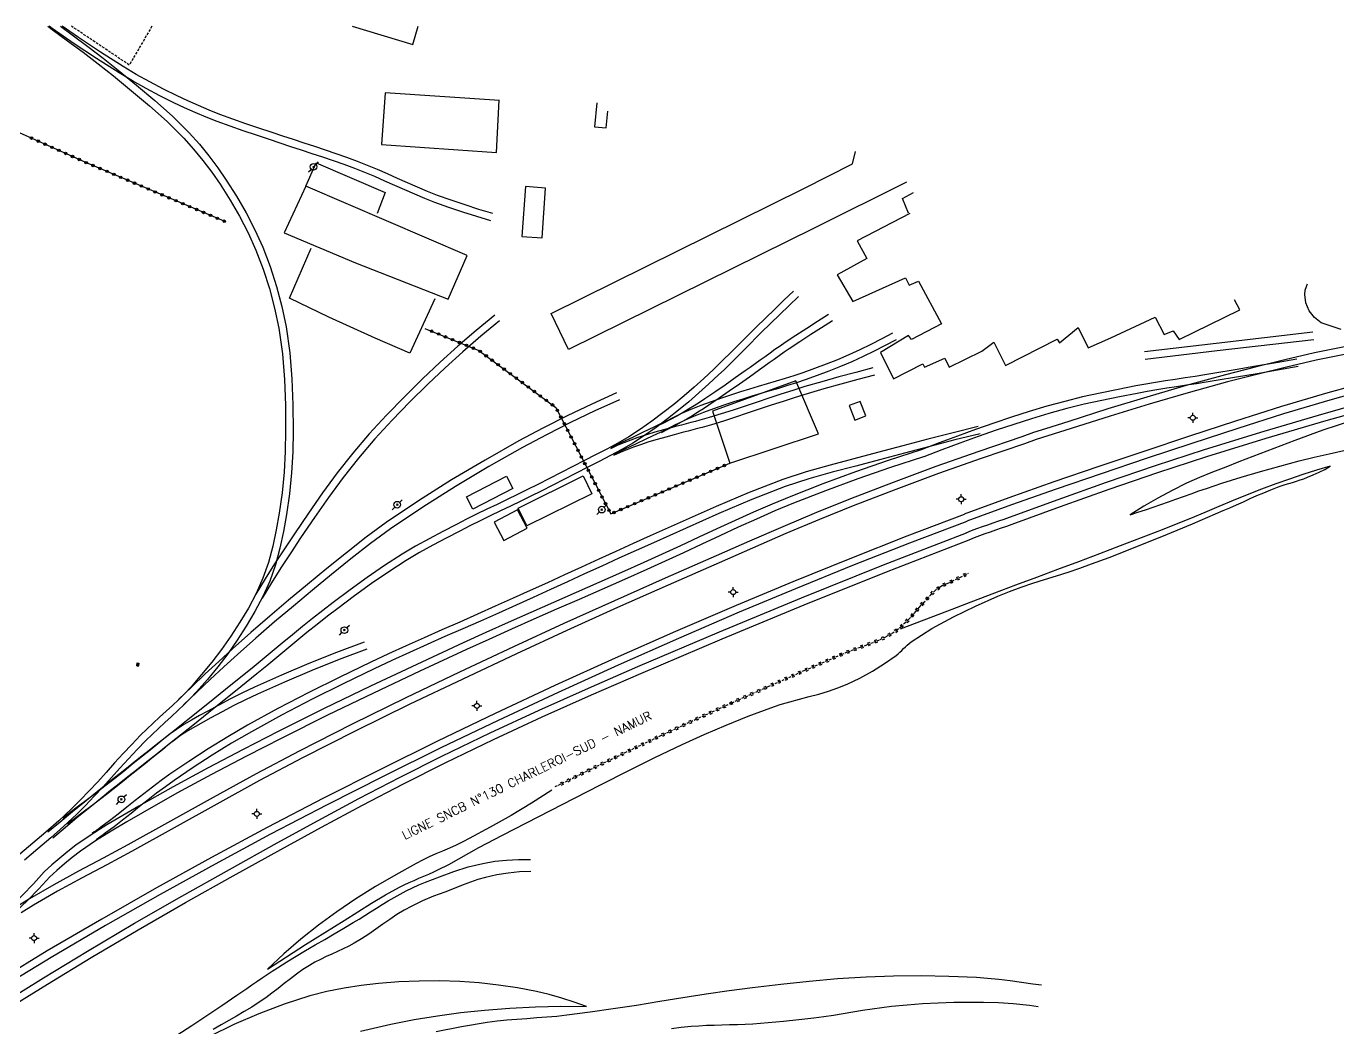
# Model space of a CAD drawing. Header units: millimetres. Extents: x 163000 to 164000, y 124000 to 125000.
# Drawn here: x 163501.3 to 163763.6, y 124799.7 to 125000 of the extents above; entities that cross this region are included whole.
import ezdxf

# ---------------------------------------------------------------- set-up
doc = ezdxf.new("R2010")
doc.units = ezdxf.units.MM
doc.linetypes.add('DASHED', pattern=[0.75, 0.5, -0.25])
doc.layers.get('0').update_dxf_attribs({"linetype": 'CONTINUOUS'})
for name, color, linetype in [('W0071', 7, 'CONTINUOUS'), ('W0104', 1, 'CONTINUOUS'), ('W0112', 1, 'DASHED'), ('W0211', 2, 'CONTINUOUS'), ('W0214', 2, 'CONTINUOUS'), ('W0220', 5, 'DASHED'), ('W0323', 7, 'CONTINUOUS'), ('W0401', 7, 'CONTINUOUS'), ('W0473', 7, 'CONTINUOUS'), ('W0610', 7, 'CONTINUOUS'), ('W0700', 7, 'CONTINUOUS'), ('W0989', 7, 'CONTINUOUS')]:
    doc.layers.add(name, color=color, linetype=linetype)
doc.styles.get("Standard").update_dxf_attribs({"font": 'romans.shx', "width": 0.85})

# ---------------------------------------------------------------- blocks, each defined once
blk = doc.blocks.new('T401')
for p, q in [((-0.3, 0.3), (0, 0.3)), ((-0.3, -0.25), (-0.3, 0.3)), ((-0.3, 0.15), (0, 0.15)), ((-0.3, 0), (0, 0)), ((0, 0.3), (0, -0.25)), ((-0.3, -0.15), (0, -0.15)), ((-0.3, -0.25), (-0.3, -0.3)), ((-0.3, -0.3), (0, -0.3)), ((0, -0.3), (0, -0.25))]:
    blk.add_line(p, q)
blk = doc.blocks.new('T610')
for p, q in [((-0.500001, 0), (-1.000002, 0)), ((0, 0.500001), (0, 1.000002)), ((0.500001, 0), (1.000002, 0)), ((0, -0.500001), (0, -1.000002))]:
    blk.add_line(p, q)
blk.add_ellipse((0, 0), major_axis=(-0.353554, 0.353554), ratio=1, start_param=3.926990817, end_param=10.2101761242)
blk = doc.blocks.new('T473')
for p, q in [((-0.166667, 0.166667), (0.166667, -0.166667)), ((-0.166667, -0.166667), (0.166667, 0.166667)), ((0.500001, 0.500001), (1.000002, 1.000002)), ((-1.000002, -1.000002), (-0.500001, -0.500001))]:
    blk.add_line(p, q)
blk.add_ellipse((0, 0), major_axis=(0.471405, 0.471405), ratio=1, start_param=5.4977871438, end_param=11.780972451)
blk = doc.blocks.new('t323o')
at = {"color": 0, "linetype": 'Continuous'}
for radius in [0.25, 0.15]:
    blk.add_circle((0, 0), radius, dxfattribs=at)
blk = doc.blocks.new('t220o')
at = {"color": 0, "linetype": 'Continuous'}
for p, q in [((-0.25, 0.25), (0.25, 0.25)), ((-0.25, -0.25), (0.25, -0.25))]:
    blk.add_line(p, q, dxfattribs=at)

msp = doc.modelspace()

# ---------------------------------------------------------------- linework, layer by layer
at = {"layer": 'W0071'}
for points in [[(163531.36, 124798.19), (163534.38, 124800.16), (163537.39, 124802.16), (163540.38, 124804.18), (163543.38, 124806.2), (163544.39, 124806.88), (163545.4, 124807.58), (163546.41, 124808.27), (163547.42, 124808.97), (163548.43, 124809.66), (163549.44, 124810.35), (163550.46, 124811.03), (163551.49, 124811.7), (163553.36, 124812.87), (163555.25, 124814.02), (163557.14, 124815.15), (163559.05, 124816.26), (163560.96, 124817.37), (163562.86, 124818.49), (163564.76, 124819.6), (163566.66, 124820.73), (163567.83, 124821.45), (163568.99, 124822.17), (163570.15, 124822.9), (163571.31, 124823.63), (163572.48, 124824.35), (163573.65, 124825.06), (163574.84, 124825.75), (163576.04, 124826.41), (163577.28, 124827.06), (163578.54, 124827.68), (163579.82, 124828.26), (163581.12, 124828.81), (163583.93, 124829.91), (163586.77, 124830.95), (163589.66, 124831.87), (163592.6, 124832.58), (163594.97, 124832.99), (163597.36, 124833.25), (163599.76, 124833.37), (163602.16, 124833.35)], [(163602.22, 124830.98), (163599.93, 124830.86), (163597.64, 124830.62), (163595.37, 124830.26), (163593.13, 124829.78), (163591.62, 124829.36), (163590.13, 124828.83), (163588.67, 124828.26), (163587.22, 124827.69), (163584.98, 124826.85), (163582.74, 124826), (163580.52, 124825.09), (163578.36, 124824.05), (163576.86, 124823.22), (163575.4, 124822.32), (163573.98, 124821.36), (163572.57, 124820.39), (163571.17, 124819.4), (163569.76, 124818.43), (163568.33, 124817.5), (163566.86, 124816.62), (163565.76, 124816.03), (163564.64, 124815.47), (163563.51, 124814.95), (163562.38, 124814.44), (163561.24, 124813.92), (163560.12, 124813.38), (163559.01, 124812.81), (163557.92, 124812.18), (163556.61, 124811.34), (163555.34, 124810.44), (163554.09, 124809.5), (163552.86, 124808.54), (163551.64, 124807.57), (163550.41, 124806.62), (163549.16, 124805.69), (163547.88, 124804.8), (163546.38, 124803.84), (163544.86, 124802.92), (163543.32, 124802.02), (163541.77, 124801.14), (163540.22, 124800.27), (163538.67, 124799.38)], [(163583.27, 124798.96), (163588.34, 124799.96), (163593.44, 124800.8), (163595.43, 124801.06), (163597.42, 124801.27), (163599.41, 124801.44), (163601.41, 124801.58), (163603.4, 124801.72), (163605.4, 124801.87), (163607.39, 124802.05), (163609.38, 124802.26), (163614.04, 124802.86), (163618.69, 124803.53), (163623.33, 124804.25), (163627.97, 124804.99), (163632.61, 124805.74), (163637.25, 124806.46), (163641.89, 124807.14), (163646.55, 124807.74), (163652.21, 124808.41), (163657.88, 124809.03), (163663.56, 124809.54), (163669.25, 124809.89), (163674.76, 124810.08), (163680.28, 124810.13), (163685.8, 124810.04), (163691.31, 124809.79), (163693.57, 124809.63), (163695.83, 124809.39), (163698.09, 124809.12), (163700.34, 124808.82), (163702.59, 124808.51), (163704.35, 124808.28)], [(163703.68, 124803.9), (163701.97, 124804.15), (163698.69, 124804.5), (163695.72, 124804.69), (163692.75, 124804.77), (163689.77, 124804.78), (163686.8, 124804.74), (163683.68, 124804.64), (163680.56, 124804.47), (163677.45, 124804.24), (163674.34, 124803.94), (163672.39, 124803.71), (163670.45, 124803.43), (163668.51, 124803.12), (163666.58, 124802.8), (163664.65, 124802.47), (163662.71, 124802.16), (163660.77, 124801.86), (163658.83, 124801.61), (163655.77, 124801.26), (163652.71, 124800.95), (163649.65, 124800.68), (163646.58, 124800.45), (163645.04, 124800.36), (163643.5, 124800.3), (163641.95, 124800.26), (163640.41, 124800.22), (163638.87, 124800.18), (163637.33, 124800.13), (163635.78, 124800.05), (163634.24, 124799.93), (163632.29, 124799.73), (163630.35, 124799.49)]]:
    msp.add_lwpolyline(points, dxfattribs=at)
at = {"layer": 'W0104'}
for points in [[(163566.43, 125000), (163578.6, 124996.38), (163579.66, 125000)], [(163595.93, 124985.12), (163573.07, 124986.69), (163572.31, 124976.35), (163595.33, 124974.77), (163595.83, 124985.19)], [(163615.41, 124984.67), (163614.95, 124979.88), (163617.25, 124979.66), (163617.58, 124983.04)], [(163666.55, 124972.45), (163667.11, 124974.97)], [(163557.17, 124968.02), (163559.26, 124972.67), (163573.08, 124966.78), (163571.45, 124962.57)], [(163677.37, 124968.82), (163658.98, 124959.67), (163609.72, 124935.34), (163606.26, 124942.55), (163656.79, 124967.54), (163666.55, 124972.45)], [(163677.73, 124962.6), (163676.55, 124965.57), (163678.74, 124966.73)], [(163677.98, 124962.56), (163667.5, 124957.11), (163669.41, 124953.56), (163663.48, 124950.28), (163666.61, 124944.92), (163677.16, 124949.65), (163677.87, 124948.24), (163679.76, 124948.99), (163684.31, 124940.5), (163678.34, 124937.36), (163677.74, 124938.16), (163672.12, 124934.72), (163674.74, 124929.49), (163680.59, 124932.5), (163680.91, 124931.81), (163685, 124933.6), (163685.85, 124931.84), (163692.41, 124934.99), (163694.78, 124936.82), (163697.11, 124932.17), (163707.46, 124937.42), (163707.47, 124937.43), (163707.95, 124936.69), (163711.68, 124939.77), (163713.7, 124935.65), (163718.21, 124937.71), (163727.09, 124941.81), (163728.91, 124938.38), (163730.67, 124939.09)], [(163583, 124945.49), (163578.01, 124934.6), (163571.08, 124937.6), (163561.81, 124941.83), (163553.94, 124945.64), (163558.24, 124955.6)], [(163730.67, 124939.09), (163731.9, 124937.36), (163744.01, 124943.29), (163742.93, 124945.25)]]:
    msp.add_lwpolyline(points, dxfattribs=at)
for points in [[(163589.43, 124954.18), (163557.17, 124968.02), (163552.86, 124958.69), (163567.15, 124952.67), (163585.64, 124945.41)], [(163601.1, 124967.92), (163600.42, 124957.95), (163604.44, 124957.67), (163605.12, 124967.64)], [(163641.99, 124912.61), (163659.76, 124918.51), (163655.22, 124929.11), (163638.54, 124923.04)], [(163665.88, 124924.14), (163667.01, 124921.23), (163669.18, 124922.07), (163668.05, 124924.98)], [(163589.34, 124905.91), (163597.35, 124910), (163598.61, 124907.53), (163590.6, 124903.44)], [(163599.65, 124903.6), (163612.63, 124910.06), (163614.39, 124906.51), (163601.41, 124900.05)], [(163599.55, 124903.27), (163594.88, 124900.81), (163596.79, 124897.17), (163601.46, 124899.63)]]:
    msp.add_lwpolyline(points, close=True, dxfattribs=at)
at = {"layer": 'W0112'}
msp.add_lwpolyline([(163526.4, 125000), (163521.87, 124992.24), (163510.33, 125000)], dxfattribs=at)
at = {"layer": 'W0211'}
for points in [[(163722.1, 124902.27), (163723.62, 124902.79), (163725.15, 124903.31), (163726.67, 124903.84), (163728.2, 124904.36), (163729.72, 124904.89), (163731.24, 124905.43), (163732.76, 124905.97), (163734.28, 124906.51), (163735.8, 124907.05), (163737.33, 124907.58), (163738.86, 124908.1), (163740.39, 124908.6), (163744.25, 124909.79), (163748.12, 124910.94), (163752.01, 124912.04), (163755.91, 124913.08), (163758.87, 124913.82), (163761.85, 124914.5), (163764.83, 124915.14), (163767.81, 124915.77), (163770.8, 124916.4), (163773.78, 124917.06), (163775.03, 124917.36)], [(163591.8, 124835.76), (163596.56, 124838.24), (163601.34, 124840.71), (163606.12, 124843.16), (163610.9, 124845.59), (163616.27, 124848.33), (163621.64, 124851.08), (163627.03, 124853.78), (163632.48, 124856.35), (163636.85, 124858.32), (163641.26, 124860.21), (163645.7, 124862.02), (163650.19, 124863.71), (163652.09, 124864.35), (163654, 124864.91), (163655.93, 124865.43), (163657.86, 124865.93), (163659.79, 124866.45), (163661.71, 124867.02), (163663.61, 124867.66), (163665.46, 124868.41), (163668.03, 124869.64), (163670.52, 124871.01), (163672.92, 124872.52), (163675.25, 124874.14), (163675.65, 124874.46), (163676.03, 124874.8), (163676.39, 124875.16), (163676.75, 124875.52), (163677.11, 124875.88), (163677.47, 124876.23), (163677.86, 124876.57), (163678.26, 124876.88), (163682.41, 124879.53), (163686.73, 124881.88), (163691.15, 124884.01), (163695.63, 124886), (163697.92, 124886.94), (163700.25, 124887.8), (163702.59, 124888.6), (163704.95, 124889.36), (163707.31, 124890.1), (163709.67, 124890.85), (163712.01, 124891.63), (163714.35, 124892.46), (163717.88, 124893.78), (163721.4, 124895.14), (163724.91, 124896.53), (163728.41, 124897.95), (163731.48, 124899.21), (163734.54, 124900.51), (163737.59, 124901.82), (163740.65, 124903.12), (163742.01, 124903.71), (163743.37, 124904.31), (163744.73, 124904.91), (163746.08, 124905.52), (163747.44, 124906.12), (163748.81, 124906.7), (163750.19, 124907.27), (163751.57, 124907.81), (163752.31, 124908.07), (163753.06, 124908.32), (163753.81, 124908.55), (163754.56, 124908.78), (163755.32, 124909.01), (163756.07, 124909.25), (163756.81, 124909.51), (163757.55, 124909.79), (163758.71, 124910.28), (163759.86, 124910.81), (163760.99, 124911.38), (163762.11, 124911.99)], [(163549.49, 124811.42), (163553.31, 124813.89), (163557.14, 124816.34), (163560.99, 124818.77), (163564.85, 124821.17), (163567.59, 124822.88), (163570.33, 124824.59), (163573.1, 124826.26), (163575.93, 124827.82), (163576.89, 124828.3), (163577.85, 124828.75), (163578.83, 124829.17), (163579.82, 124829.59), (163580.8, 124830), (163581.78, 124830.42), (163582.76, 124830.86), (163583.72, 124831.32), (163585.77, 124832.37), (163587.8, 124833.46), (163589.81, 124834.59), (163591.8, 124835.76)], [(163568.14, 124799.02), (163574.22, 124800.42), (163578.86, 124801.34), (163583.52, 124802.11), (163588.21, 124802.74), (163592.91, 124803.24), (163598.01, 124803.63), (163603.11, 124803.89), (163608.22, 124804), (163613.32, 124803.96)]]:
    msp.add_lwpolyline(points, dxfattribs=at)
at = {"layer": 'W0214'}
for points in [[(163764.29, 124939.34), (163760.3, 124940.68), (163758.94, 124941.72), (163757.9, 124943.08), (163757.24, 124944.67), (163757.02, 124946.37), (163757.1, 124947.19), (163757.32, 124947.98), (163757.53, 124948.45)], [(163766.34, 124921.08), (163760.63, 124919.24), (163755, 124917.18), (163749.42, 124915.01), (163743.84, 124912.85), (163741.2, 124911.84), (163738.55, 124910.84), (163735.93, 124909.78), (163733.35, 124908.62), (163730.46, 124907.17), (163727.62, 124905.63), (163724.83, 124903.99), (163722.1, 124902.27)], [(163762.07, 124911.99), (163759.34, 124911.19), (163756.62, 124910.34), (163753.93, 124909.44), (163751.24, 124908.49), (163748.36, 124907.42), (163745.5, 124906.29), (163742.66, 124905.13), (163739.82, 124903.95), (163736.99, 124902.76), (163734.15, 124901.58), (163731.31, 124900.41), (163728.45, 124899.27), (163724.28, 124897.65), (163720.1, 124896.06), (163715.91, 124894.48), (163711.72, 124892.91), (163707.52, 124891.35), (163703.33, 124889.78), (163699.14, 124888.21), (163694.95, 124886.63), (163690.23, 124884.83), (163685.52, 124883.02), (163680.8, 124881.21), (163676.09, 124879.4)], [(163606.4, 124847.21), (163602.36, 124844.64), (163598.25, 124842.17), (163594.09, 124839.79), (163589.87, 124837.52), (163588.56, 124836.86), (163587.23, 124836.23), (163585.9, 124835.63), (163584.55, 124835.05), (163583.21, 124834.46), (163581.87, 124833.86), (163580.55, 124833.23), (163579.24, 124832.55), (163575.17, 124830.31), (163571.15, 124827.96), (163567.2, 124825.49), (163563.36, 124822.87), (163559.74, 124820.19), (163556.22, 124817.39), (163552.8, 124814.46), (163549.49, 124811.42)], [(163613.31, 124803.94), (163610.87, 124804.84), (163608.39, 124805.64), (163605.89, 124806.34), (163603.36, 124806.94), (163599.55, 124807.68), (163595.71, 124808.25), (163591.86, 124808.68), (163587.99, 124808.95), (163583.92, 124809.08), (163579.86, 124809.05), (163575.8, 124808.86), (163571.75, 124808.52), (163568.28, 124808.12), (163564.83, 124807.61), (163561.39, 124806.94), (163558, 124806.08), (163552.83, 124804.43), (163547.77, 124802.49), (163542.8, 124800.32), (163537.92, 124797.96)]]:
    msp.add_lwpolyline(points, dxfattribs=at)
at = {"layer": 'W0220'}
msp.add_lwpolyline([(163607.08, 124847.92), (163614.05, 124851.35), (163621.04, 124854.73), (163628.05, 124858.06), (163635.09, 124861.34), (163642.38, 124864.68), (163649.69, 124867.96), (163657.03, 124871.2), (163664.38, 124874.39), (163665.65, 124874.91), (163666.93, 124875.4), (163668.21, 124875.86), (163669.5, 124876.32), (163670.78, 124876.82), (163672.05, 124877.35), (163673.29, 124877.95), (163674.49, 124878.62), (163675.36, 124879.21), (163676.18, 124879.88), (163676.96, 124880.59), (163677.72, 124881.32), (163678.12, 124881.72), (163678.5, 124882.13), (163678.87, 124882.55), (163679.23, 124882.98), (163679.59, 124883.41), (163679.95, 124883.84), (163680.32, 124884.26), (163680.7, 124884.68), (163681.45, 124885.48), (163682.19, 124886.3), (163682.98, 124887.08), (163683.85, 124887.77), (163684.15, 124887.97), (163684.47, 124888.14), (163684.8, 124888.3), (163685.13, 124888.44), (163685.46, 124888.58), (163685.8, 124888.71), (163686.13, 124888.85), (163686.45, 124889), (163687.28, 124889.41), (163688.11, 124889.82), (163688.93, 124890.23), (163689.75, 124890.65)], dxfattribs=at)
at = {"layer": 'W0323'}
for points in [[(163540.87, 124961), (163513.2, 124972.75), (163488.53, 124983.78), (163477.66, 124988.67)], [(163580.97, 124939.56), (163591.79, 124935.18), (163607.21, 124923.76), (163618.18, 124902.48), (163641.99, 124912.61)]]:
    msp.add_lwpolyline(points, dxfattribs=at)
at = {"layer": 'W0700'}
for points in [[(163505.56, 125000), (163506.42, 124999.38), (163509.53, 124997.1), (163512.62, 124994.8), (163515.68, 124992.45), (163518.7, 124990.05), (163522.34, 124987.09), (163525.94, 124984.08), (163529.45, 124980.95), (163532.79, 124977.63), (163534.75, 124975.44), (163536.61, 124973.17), (163538.36, 124970.82), (163540.02, 124968.4), (163542.03, 124965.23), (163543.92, 124961.99), (163545.65, 124958.66), (163547.19, 124955.23), (163548.65, 124951.42), (163549.9, 124947.54), (163550.95, 124943.59), (163551.77, 124939.6), (163552.5, 124934.5), (163552.93, 124929.38), (163553.12, 124924.24), (163553.15, 124919.11), (163553.06, 124914.96), (163552.83, 124910.82), (163552.43, 124906.69), (163551.85, 124902.59), (163551.27, 124899.29), (163550.58, 124896.01), (163549.71, 124892.77), (163548.6, 124889.59), (163547.26, 124886.56), (163545.69, 124883.63), (163543.98, 124880.8), (163542.18, 124878.02), (163540.34, 124875.38), (163538.39, 124872.81), (163536.34, 124870.32), (163534.22, 124867.9), (163533.02, 124866.62), (163531.78, 124865.38), (163530.51, 124864.18), (163529.22, 124862.99), (163527.92, 124861.81), (163526.64, 124860.62), (163525.36, 124859.42), (163524.12, 124858.19), (163522.36, 124856.38), (163520.64, 124854.53), (163518.94, 124852.66), (163517.24, 124850.78), (163515.55, 124848.91), (163513.83, 124847.06), (163512.08, 124845.23), (163510.28, 124843.45), (163507.78, 124841.11), (163505.21, 124838.83), (163502.59, 124836.61), (163499.96, 124834.41)], [(163508.11, 125000), (163510.46, 124998.28), (163513.55, 124995.97), (163516.62, 124993.62), (163519.64, 124991.22), (163523.32, 124988.22), (163526.96, 124985.18), (163530.51, 124982.01), (163533.88, 124978.66), (163535.89, 124976.43), (163537.78, 124974.1), (163539.58, 124971.7), (163541.27, 124969.23), (163543.32, 124966), (163545.24, 124962.69), (163547.01, 124959.29), (163548.58, 124955.8), (163550.06, 124951.92), (163551.34, 124947.96), (163552.41, 124943.94), (163553.25, 124939.86), (163553.99, 124934.7), (163554.42, 124929.5), (163554.62, 124924.3), (163554.65, 124919.1), (163554.56, 124914.89), (163554.32, 124910.7), (163553.92, 124906.51), (163553.33, 124902.34), (163552.73, 124898.97), (163552.02, 124895.61), (163551.13, 124892.29), (163550, 124889.04), (163548.62, 124885.94), (163547.02, 124882.94), (163545.27, 124880.03), (163543.43, 124877.19), (163541.56, 124874.5), (163539.57, 124871.89), (163537.49, 124869.36), (163535.33, 124866.89), (163534.12, 124865.61), (163532.88, 124864.36), (163531.6, 124863.15), (163530.31, 124861.96), (163529.01, 124860.77), (163527.72, 124859.58), (163526.44, 124858.37), (163525.18, 124857.14), (163523.42, 124855.32), (163521.7, 124853.47), (163519.99, 124851.6), (163518.3, 124849.72), (163516.6, 124847.84), (163514.88, 124845.99), (163513.12, 124844.16), (163511.32, 124842.37), (163508.8, 124840.01), (163506.21, 124837.71), (163503.57, 124835.47), (163500.92, 124833.25)], [(163594.19, 124961.09), (163591.37, 124961.93), (163588.56, 124962.82), (163585.78, 124963.77), (163583.02, 124964.78), (163580.99, 124965.57), (163578.98, 124966.41), (163576.98, 124967.27), (163574.99, 124968.16), (163573.01, 124969.04), (163571.01, 124969.92), (163569, 124970.76), (163566.98, 124971.55), (163564.87, 124972.34), (163562.75, 124973.08), (163560.62, 124973.81), (163558.48, 124974.51), (163556.35, 124975.21), (163554.21, 124975.9), (163552.08, 124976.6), (163549.95, 124977.32), (163547.31, 124978.21), (163544.68, 124979.09), (163542.05, 124979.99), (163539.44, 124980.96), (163537.26, 124981.83), (163535.08, 124982.75), (163532.93, 124983.7), (163530.8, 124984.71), (163528.01, 124986.11), (163525.25, 124987.56), (163522.53, 124989.09), (163519.84, 124990.68), (163515.31, 124993.53), (163510.86, 124996.49), (163506.47, 124999.56), (163505.88, 125000)], [(163594.6, 124962.54), (163591.81, 124963.36), (163589.03, 124964.25), (163586.28, 124965.19), (163583.54, 124966.18), (163581.52, 124966.97), (163579.51, 124967.81), (163577.51, 124968.68), (163575.52, 124969.56), (163573.54, 124970.45), (163571.54, 124971.32), (163569.54, 124972.16), (163567.51, 124972.96), (163565.4, 124973.74), (163563.27, 124974.49), (163561.14, 124975.22), (163558.99, 124975.92), (163556.85, 124976.62), (163554.71, 124977.32), (163552.57, 124978.02), (163550.43, 124978.74), (163547.81, 124979.62), (163545.19, 124980.49), (163542.58, 124981.39), (163539.99, 124982.36), (163537.83, 124983.22), (163535.69, 124984.12), (163533.56, 124985.06), (163531.46, 124986.06), (163528.7, 124987.44), (163525.97, 124988.88), (163523.28, 124990.38), (163520.63, 124991.96), (163516.13, 124994.79), (163511.7, 124997.73), (163508.46, 125000)], [(163654.71, 124947.04), (163652.83, 124945.23), (163650.97, 124943.43), (163649.11, 124941.62), (163647.25, 124939.8), (163646.18, 124938.75), (163645.12, 124937.69), (163644.07, 124936.63), (163643.02, 124935.56), (163641.96, 124934.5), (163640.89, 124933.45), (163639.82, 124932.4), (163638.73, 124931.37), (163636.8, 124929.57), (163634.84, 124927.79), (163632.85, 124926.05), (163630.81, 124924.37), (163628.62, 124922.66), (163626.39, 124920.99), (163624.12, 124919.39), (163621.78, 124917.88), (163619.61, 124916.61), (163617.38, 124915.43), (163615.13, 124914.29), (163612.9, 124913.14), (163610.57, 124911.93), (163608.25, 124910.73), (163605.91, 124909.54), (163603.58, 124908.36), (163601.55, 124907.35), (163599.51, 124906.35), (163597.47, 124905.37), (163595.43, 124904.38), (163593.39, 124903.4), (163591.35, 124902.4), (163589.32, 124901.39), (163587.31, 124900.35), (163584.57, 124898.94), (163581.84, 124897.5), (163579.14, 124896.02), (163576.49, 124894.44), (163572.94, 124892.15), (163569.46, 124889.76), (163566.05, 124887.29), (163562.66, 124884.77), (163560.59, 124883.18), (163558.54, 124881.56), (163556.51, 124879.92), (163554.49, 124878.26), (163552.48, 124876.6), (163550.47, 124874.93), (163548.45, 124873.27), (163546.43, 124871.62), (163542.16, 124868.19), (163537.9, 124864.76), (163533.62, 124861.33), (163529.35, 124857.91), (163527.61, 124856.53), (163525.88, 124855.16), (163524.14, 124853.79), (163522.4, 124852.42), (163520.67, 124851.05), (163518.93, 124849.68), (163517.2, 124848.3), (163515.48, 124846.91), (163513, 124844.9), (163510.53, 124842.88), (163508.07, 124840.85), (163505.61, 124838.8)], [(163655.74, 124945.95), (163653.88, 124944.15), (163652.01, 124942.35), (163650.15, 124940.54), (163648.3, 124938.73), (163647.23, 124937.68), (163646.17, 124936.61), (163645.11, 124935.55), (163644.05, 124934.48), (163642.99, 124933.41), (163641.92, 124932.36), (163640.85, 124931.31), (163639.76, 124930.27), (163637.8, 124928.46), (163635.82, 124926.66), (163633.81, 124924.9), (163631.75, 124923.2), (163629.52, 124921.46), (163627.26, 124919.77), (163624.95, 124918.14), (163622.58, 124916.61), (163620.38, 124915.32), (163618.13, 124914.12), (163615.85, 124912.97), (163613.59, 124911.81), (163611.26, 124910.6), (163608.93, 124909.4), (163606.59, 124908.2), (163604.25, 124907.02), (163602.22, 124906.01), (163600.19, 124905.02), (163598.15, 124904.03), (163596.11, 124903.05), (163594.07, 124902.06), (163592.04, 124901.07), (163590.01, 124900.06), (163588, 124899.02), (163585.29, 124897.62), (163582.58, 124896.2), (163579.91, 124894.73), (163577.28, 124893.17), (163573.76, 124890.9), (163570.31, 124888.52), (163566.92, 124886.07), (163563.57, 124883.57), (163561.5, 124881.99), (163559.45, 124880.37), (163557.42, 124878.73), (163555.41, 124877.08), (163553.41, 124875.42), (163551.4, 124873.75), (163549.39, 124872.1), (163547.37, 124870.46), (163543.1, 124867.02), (163538.83, 124863.59), (163534.56, 124860.16), (163530.28, 124856.74), (163528.55, 124855.36), (163526.82, 124853.99), (163525.08, 124852.62), (163523.34, 124851.25), (163521.61, 124849.88), (163519.87, 124848.51), (163518.14, 124847.13), (163516.42, 124845.75), (163513.95, 124843.74), (163511.48, 124841.72), (163509.03, 124839.69), (163506.58, 124837.65)], [(163594.97, 124942.23), (163591.25, 124939.17), (163587.61, 124936.02), (163584.04, 124932.79), (163580.54, 124929.48), (163576.91, 124925.9), (163573.35, 124922.24), (163569.89, 124918.48), (163566.56, 124914.6), (163563.48, 124910.69), (163560.54, 124906.68), (163557.7, 124902.6), (163554.9, 124898.49), (163552.9, 124895.51), (163550.95, 124892.5), (163549.05, 124889.46), (163547.19, 124886.39)], [(163595.91, 124941.06), (163592.22, 124938.02), (163588.6, 124934.9), (163585.06, 124931.69), (163581.59, 124928.41), (163577.98, 124924.85), (163574.45, 124921.22), (163571.02, 124917.49), (163567.72, 124913.64), (163564.66, 124909.77), (163561.74, 124905.78), (163558.92, 124901.72), (163556.14, 124897.65), (163554.16, 124894.68), (163552.22, 124891.69), (163550.32, 124888.67), (163548.48, 124885.62)], [(163661.76, 124942.34), (163659.56, 124940.97), (163657.37, 124939.58), (163655.2, 124938.16), (163653.05, 124936.72), (163652.04, 124936.03), (163651.03, 124935.33), (163650.04, 124934.62), (163649.04, 124933.91), (163648.05, 124933.19), (163647.06, 124932.48), (163646.06, 124931.77), (163645.06, 124931.06), (163643.05, 124929.65), (163641.04, 124928.23), (163639.02, 124926.83), (163636.98, 124925.46), (163635.91, 124924.76), (163634.84, 124924.07), (163633.75, 124923.39), (163632.66, 124922.74), (163631.41, 124922.03), (163630.15, 124921.35), (163628.89, 124920.69), (163627.6, 124920.05)], [(163662.54, 124941.06), (163660.36, 124939.7), (163658.18, 124938.32), (163656.03, 124936.91), (163653.89, 124935.48), (163652.88, 124934.79), (163651.88, 124934.09), (163650.88, 124933.38), (163649.89, 124932.67), (163648.9, 124931.96), (163647.91, 124931.25), (163646.92, 124930.54), (163645.92, 124929.83), (163643.9, 124928.41), (163641.88, 124926.99), (163639.85, 124925.59), (163637.8, 124924.21), (163636.72, 124923.5), (163635.63, 124922.79), (163634.52, 124922.11), (163633.41, 124921.44), (163632.14, 124920.72), (163630.86, 124920.03), (163629.56, 124919.35), (163628.26, 124918.71)], [(163674.54, 124938.6), (163672.4, 124937.45), (163670.23, 124936.34), (163668.03, 124935.28), (163665.82, 124934.27), (163663.54, 124933.3), (163661.24, 124932.39), (163658.93, 124931.52), (163656.6, 124930.7), (163654.83, 124930.1), (163653.06, 124929.54), (163651.27, 124929), (163649.49, 124928.47), (163647.7, 124927.95), (163645.91, 124927.41), (163644.13, 124926.86), (163642.36, 124926.29), (163640.3, 124925.6), (163638.24, 124924.9), (163636.19, 124924.16), (163634.17, 124923.36), (163633.24, 124922.95), (163632.31, 124922.53), (163631.39, 124922.09), (163630.48, 124921.64), (163629.57, 124921.18), (163628.66, 124920.72), (163627.75, 124920.27), (163626.83, 124919.82), (163624.67, 124918.8), (163622.51, 124917.78), (163620.35, 124916.77), (163618.19, 124915.76)], [(163758.63, 124938.79), (163739.31, 124936.54), (163724.92, 124934.87)], [(163675.27, 124937.29), (163673.1, 124936.12), (163670.89, 124934.99), (163668.67, 124933.92), (163666.42, 124932.9), (163664.12, 124931.92), (163661.79, 124930.99), (163659.45, 124930.12), (163657.09, 124929.28), (163655.33, 124928.68), (163653.55, 124928.12), (163651.76, 124927.58), (163649.97, 124927.05), (163648.18, 124926.52), (163646.39, 124925.99), (163644.61, 124925.44), (163642.83, 124924.87), (163640.8, 124924.19), (163638.76, 124923.5), (163636.75, 124922.77), (163634.75, 124921.97), (163633.82, 124921.57), (163632.9, 124921.15), (163631.99, 124920.71), (163631.09, 124920.27), (163630.19, 124919.81), (163629.29, 124919.36), (163628.38, 124918.91), (163627.47, 124918.47), (163625.31, 124917.45), (163623.15, 124916.42), (163620.99, 124915.41), (163618.82, 124914.4)], [(163764.98, 124935.9), (163758.98, 124934.66), (163753.02, 124933.3), (163747.08, 124931.84), (163741.16, 124930.3), (163733.28, 124928.13), (163725.43, 124925.84), (163717.62, 124923.45), (163709.83, 124920.97), (163707.48, 124920.23), (163705.12, 124919.49), (163702.77, 124918.73), (163700.44, 124917.9)], [(163758.8, 124937.31), (163739.49, 124935.05), (163725.09, 124933.38)], [(163755.39, 124933.39), (163751.3, 124932.69), (163747.21, 124931.99), (163743.11, 124931.3), (163739.02, 124930.61), (163737.04, 124930.29), (163735.06, 124929.98), (163733.09, 124929.68), (163731.11, 124929.38), (163729.13, 124929.07), (163727.16, 124928.75), (163725.18, 124928.41), (163723.21, 124928.05), (163719.65, 124927.36), (163716.09, 124926.64), (163712.55, 124925.85), (163709.02, 124924.98), (163705.44, 124923.99), (163701.88, 124922.92), (163698.35, 124921.79), (163694.82, 124920.62), (163691.16, 124919.35), (163687.52, 124918.03), (163683.89, 124916.67), (163680.27, 124915.31)], [(163765.26, 124934.42), (163759.29, 124933.2), (163753.35, 124931.84), (163747.44, 124930.38), (163741.54, 124928.85), (163733.68, 124926.69), (163725.86, 124924.41), (163718.06, 124922.02), (163710.29, 124919.55), (163707.96, 124918.81), (163705.62, 124918.08), (163703.28, 124917.32), (163700.97, 124916.49)], [(163670.6, 124931.66), (163667.19, 124930.78), (163663.79, 124929.87), (163660.4, 124928.91), (163657.02, 124927.92), (163654.62, 124927.18), (163652.22, 124926.42), (163649.83, 124925.63), (163647.45, 124924.83), (163645.06, 124924.03), (163642.67, 124923.24), (163640.28, 124922.47), (163637.87, 124921.74), (163636.95, 124921.47), (163636.03, 124921.22), (163635.1, 124920.97), (163634.18, 124920.73), (163633.25, 124920.49), (163632.33, 124920.24), (163631.4, 124920), (163630.48, 124919.74), (163628.76, 124919.26), (163627.03, 124918.79), (163625.31, 124918.29), (163623.61, 124917.73), (163622.21, 124917.23), (163620.83, 124916.69), (163619.46, 124916.12), (163618.11, 124915.51)], [(163670.97, 124930.21), (163667.57, 124929.33), (163664.19, 124928.42), (163660.82, 124927.47), (163657.45, 124926.49), (163655.05, 124925.75), (163652.65, 124924.98), (163650.26, 124924.19), (163647.88, 124923.39), (163645.49, 124922.59), (163643.1, 124921.8), (163640.7, 124921.03), (163638.3, 124920.3), (163637.37, 124920.03), (163636.45, 124919.78), (163635.52, 124919.53), (163634.6, 124919.29), (163633.67, 124919.04), (163632.74, 124918.8), (163631.81, 124918.55), (163630.89, 124918.3), (163629.18, 124917.83), (163627.48, 124917.36), (163625.78, 124916.86), (163624.1, 124916.31), (163622.74, 124915.82), (163621.39, 124915.3), (163620.06, 124914.74), (163618.74, 124914.15)], [(163755.65, 124931.92), (163751.55, 124931.21), (163747.46, 124930.51), (163743.36, 124929.82), (163739.26, 124929.13), (163737.29, 124928.81), (163735.32, 124928.5), (163733.34, 124928.2), (163731.37, 124927.9), (163729.4, 124927.59), (163727.43, 124927.27), (163725.46, 124926.93), (163723.49, 124926.57), (163719.95, 124925.89), (163716.42, 124925.17), (163712.9, 124924.39), (163709.4, 124923.53), (163705.84, 124922.55), (163702.31, 124921.48), (163698.8, 124920.36), (163695.3, 124919.2), (163691.65, 124917.94), (163688.02, 124916.61), (163684.41, 124915.26), (163680.79, 124913.9)], [(163771.33, 124929.37), (163761.61, 124926.67), (163752.35, 124923.92), (163743.14, 124921.01), (163733.96, 124918.01), (163724.8, 124914.96), (163715.79, 124911.93), (163706.79, 124908.85), (163697.83, 124905.68), (163688.9, 124902.4)], [(163771.72, 124927.92), (163762.02, 124925.22), (163752.78, 124922.48), (163743.58, 124919.58), (163734.42, 124916.58), (163725.28, 124913.54), (163716.28, 124910.51), (163707.3, 124907.43), (163698.34, 124904.27), (163689.43, 124900.99)], [(163619.36, 124926.67), (163614.39, 124924.44), (163609.47, 124922.09), (163604.61, 124919.63), (163599.81, 124917.05), (163593.04, 124913.22), (163586.34, 124909.25), (163579.75, 124905.09), (163573.29, 124900.74), (163569.24, 124897.79), (163565.29, 124894.71), (163561.4, 124891.54), (163557.54, 124888.36), (163553.73, 124885.2), (163549.96, 124882), (163546.22, 124878.75), (163542.52, 124875.47), (163539.77, 124872.98), (163537.05, 124870.46), (163534.36, 124867.91), (163531.69, 124865.34)], [(163619.96, 124925.29), (163615.02, 124923.07), (163610.13, 124920.74), (163605.31, 124918.3), (163600.54, 124915.74), (163593.79, 124911.93), (163587.13, 124907.97), (163580.58, 124903.84), (163574.15, 124899.51), (163570.12, 124896.58), (163566.19, 124893.51), (163562.33, 124890.36), (163558.49, 124887.2), (163554.69, 124884.05), (163550.94, 124880.86), (163547.21, 124877.62), (163543.52, 124874.35), (163540.78, 124871.87), (163538.07, 124869.37), (163535.39, 124866.83), (163532.74, 124864.27)], [(163689.27, 124898.69), (163690.34, 124899.12), (163691.42, 124899.53), (163692.51, 124899.92), (163693.6, 124900.3), (163694.69, 124900.68), (163695.78, 124901.06), (163696.87, 124901.44), (163697.96, 124901.83), (163707.65, 124905.37), (163717.36, 124908.82), (163727.12, 124912.16), (163736.93, 124915.35), (163748.87, 124919.04), (163760.86, 124922.57), (163772.89, 124925.94)], [(163689.85, 124897.3), (163690.91, 124897.73), (163691.98, 124898.14), (163693.06, 124898.53), (163694.15, 124898.91), (163695.23, 124899.28), (163696.32, 124899.65), (163697.4, 124900.03), (163698.48, 124900.42), (163708.15, 124903.96), (163717.85, 124907.4), (163727.59, 124910.73), (163737.38, 124913.92), (163749.3, 124917.61), (163761.28, 124921.13), (163773.29, 124924.49)], [(163691.68, 124919.97), (163686.64, 124918.7), (163681.61, 124917.41), (163676.59, 124916.09), (163671.57, 124914.74), (163666.81, 124913.47), (163662.04, 124912.22), (163657.29, 124910.88), (163652.6, 124909.35), (163645.87, 124906.78), (163639.24, 124903.95), (163632.67, 124900.99), (163626.09, 124898.05), (163622.65, 124896.53), (163619.21, 124894.98), (163615.78, 124893.42), (163612.35, 124891.85), (163608.93, 124890.28), (163605.5, 124888.71), (163602.08, 124887.14), (163598.64, 124885.59), (163595.09, 124883.99), (163591.53, 124882.42), (163587.96, 124880.85), (163584.39, 124879.28), (163580.83, 124877.7), (163577.27, 124876.1), (163573.73, 124874.47), (163570.21, 124872.81), (163563.98, 124869.8), (163557.77, 124866.73), (163551.62, 124863.55), (163545.55, 124860.21), (163541.58, 124857.89), (163537.66, 124855.48), (163533.8, 124852.98), (163530, 124850.4), (163528.23, 124849.13), (163526.49, 124847.83), (163524.76, 124846.49), (163523.06, 124845.14), (163521.36, 124843.79), (163519.65, 124842.44), (163517.93, 124841.11), (163516.19, 124839.8), (163515.76, 124839.48), (163515.32, 124839.17), (163514.88, 124838.86), (163514.43, 124838.55)], [(163700.44, 124917.9), (163691.8, 124914.97), (163683.2, 124911.93), (163674.65, 124908.77), (163666.14, 124905.49), (163659.36, 124902.76), (163652.63, 124899.91), (163645.93, 124897.01), (163639.24, 124894.08), (163629.07, 124889.62), (163618.92, 124885.1), (163608.79, 124880.52), (163598.7, 124875.86), (163587.93, 124870.8), (163577.18, 124865.66), (163566.48, 124860.43), (163555.86, 124855.04), (163547.23, 124850.47), (163538.68, 124845.77), (163530.15, 124841.01), (163521.61, 124836.28), (163516.67, 124833.62), (163511.71, 124830.99), (163506.78, 124828.3), (163501.93, 124825.48), (163499.42, 124823.93)], [(163692.05, 124918.51), (163687.01, 124917.25), (163681.99, 124915.96), (163676.97, 124914.64), (163671.96, 124913.29), (163667.23, 124912.03), (163662.49, 124910.79), (163657.77, 124909.45), (163653.1, 124907.93), (163646.39, 124905.37), (163639.79, 124902.55), (163633.24, 124899.61), (163626.7, 124896.68), (163623.25, 124895.16), (163619.82, 124893.61), (163616.39, 124892.05), (163612.96, 124890.48), (163609.54, 124888.91), (163606.12, 124887.34), (163602.69, 124885.78), (163599.26, 124884.22), (163595.71, 124882.63), (163592.15, 124881.05), (163588.59, 124879.49), (163585.02, 124877.92), (163581.46, 124876.34), (163577.91, 124874.74), (163574.38, 124873.12), (163570.86, 124871.46), (163564.65, 124868.46), (163558.46, 124865.4), (163552.33, 124862.24), (163546.29, 124858.91), (163542.35, 124856.61), (163538.46, 124854.22), (163534.63, 124851.73), (163530.86, 124849.17), (163529.09, 124847.9), (163527.35, 124846.6), (163525.63, 124845.27), (163523.93, 124843.93), (163522.24, 124842.57), (163520.53, 124841.23), (163518.82, 124839.9), (163517.08, 124838.59), (163516.64, 124838.27), (163516.19, 124837.94), (163515.74, 124837.63), (163515.28, 124837.31)], [(163700.91, 124916.47), (163692.29, 124913.55), (163683.72, 124910.52), (163675.18, 124907.36), (163666.68, 124904.09), (163659.92, 124901.37), (163653.21, 124898.53), (163646.52, 124895.63), (163639.84, 124892.71), (163629.68, 124888.24), (163619.53, 124883.74), (163609.42, 124879.16), (163599.34, 124874.5), (163588.58, 124869.44), (163577.84, 124864.32), (163567.16, 124859.09), (163556.55, 124853.71), (163547.93, 124849.14), (163539.38, 124844.44), (163530.86, 124839.69), (163522.33, 124834.96), (163517.41, 124832.31), (163512.46, 124829.69), (163507.54, 124827.01), (163502.7, 124824.2), (163500.23, 124822.67)], [(163680.27, 124915.31), (163673.68, 124913.17), (163667.13, 124910.9), (163660.63, 124908.5), (163654.18, 124905.98), (163650.46, 124904.44), (163646.76, 124902.83), (163643.09, 124901.18), (163639.43, 124899.49), (163635.78, 124897.79), (163632.13, 124896.08), (163628.48, 124894.4), (163624.81, 124892.73), (163620.3, 124890.72), (163615.77, 124888.73), (163611.25, 124886.75), (163606.72, 124884.76), (163602.19, 124882.77), (163597.67, 124880.77), (163593.17, 124878.74), (163588.67, 124876.68), (163579.37, 124872.37), (163570.1, 124868), (163560.86, 124863.54), (163551.68, 124858.97), (163544.64, 124855.36), (163537.63, 124851.68), (163530.68, 124847.91), (163523.79, 124844.01), (163520.59, 124842.16), (163517.4, 124840.27), (163514.26, 124838.3), (163511.21, 124836.2), (163509.56, 124834.95), (163507.95, 124833.65), (163506.39, 124832.28), (163504.88, 124830.86)], [(163680.71, 124913.87), (163674.15, 124911.75), (163667.63, 124909.49), (163661.16, 124907.1), (163654.74, 124904.59), (163651.03, 124903.05), (163647.34, 124901.44), (163643.67, 124899.79), (163640.02, 124898.11), (163636.38, 124896.41), (163632.73, 124894.71), (163629.09, 124893.02), (163625.42, 124891.36), (163620.91, 124889.36), (163616.39, 124887.36), (163611.86, 124885.38), (163607.34, 124883.4), (163602.82, 124881.41), (163598.3, 124879.4), (163593.79, 124877.38), (163589.3, 124875.32), (163580.01, 124871.01), (163570.75, 124866.65), (163561.53, 124862.2), (163552.36, 124857.63), (163545.34, 124854.03), (163538.35, 124850.36), (163531.41, 124846.6), (163524.54, 124842.71), (163521.37, 124840.88), (163518.22, 124839.01), (163515.11, 124837.07), (163512.09, 124834.99), (163510.48, 124833.77), (163508.92, 124832.5), (163507.4, 124831.17), (163505.93, 124829.79)], [(163688.86, 124902.38), (163677.39, 124898.01), (163665.97, 124893.51), (163654.59, 124888.9), (163643.26, 124884.17), (163631.12, 124878.94), (163619.03, 124873.6), (163607, 124868.12), (163595.03, 124862.52), (163583.54, 124857.01), (163572.11, 124851.38), (163560.74, 124845.62), (163549.44, 124839.72), (163538.34, 124833.76), (163527.3, 124827.68), (163516.35, 124821.45), (163505.48, 124815.06), (163496.61, 124809.65)], [(163495.99, 124804.27), (163504.71, 124809.7), (163513.49, 124815.02), (163522.9, 124820.59), (163532.38, 124826.03), (163541.91, 124831.38), (163551.48, 124836.67), (163559.64, 124841.12), (163567.82, 124845.53), (163576.06, 124849.84), (163584.36, 124854.02), (163594.08, 124858.69), (163603.87, 124863.22), (163613.71, 124867.63), (163623.59, 124871.95), (163639.91, 124878.9), (163656.31, 124885.67), (163672.77, 124892.28), (163689.31, 124898.7)], [(163689.39, 124900.98), (163677.93, 124896.61), (163666.52, 124892.12), (163655.16, 124887.51), (163643.85, 124882.79), (163631.72, 124877.57), (163619.65, 124872.23), (163607.63, 124866.76), (163595.68, 124861.16), (163584.2, 124855.66), (163572.78, 124850.04), (163561.43, 124844.29), (163550.15, 124838.4), (163539.06, 124832.45), (163528.04, 124826.37), (163517.1, 124820.16), (163506.26, 124813.78), (163497.4, 124808.37)], [(163496.8, 124803.01), (163505.5, 124808.42), (163514.26, 124813.74), (163523.66, 124819.29), (163533.13, 124824.73), (163542.65, 124830.08), (163552.2, 124835.35), (163560.34, 124839.8), (163568.52, 124844.19), (163576.74, 124848.5), (163585.03, 124852.67), (163594.73, 124857.34), (163604.49, 124861.86), (163614.32, 124866.26), (163624.18, 124870.57), (163640.49, 124877.51), (163656.87, 124884.28), (163673.33, 124890.88), (163689.85, 124897.3)], [(163568.87, 124876.81), (163563.31, 124874.73), (163557.79, 124872.53), (163552.31, 124870.22), (163546.89, 124867.8), (163544.5, 124866.66), (163542.13, 124865.47), (163539.79, 124864.24), (163537.46, 124862.98), (163535.89, 124862.12), (163534.33, 124861.25), (163532.79, 124860.34), (163531.29, 124859.37), (163530.02, 124858.46), (163528.79, 124857.49), (163527.59, 124856.5), (163526.37, 124855.51), (163525.44, 124854.77), (163524.52, 124854.03), (163523.59, 124853.28), (163522.67, 124852.53), (163521.74, 124851.78), (163520.82, 124851.04), (163519.89, 124850.3), (163518.96, 124849.56), (163516.39, 124847.56), (163513.8, 124845.57), (163511.21, 124843.59), (163508.6, 124841.63)], [(163569.38, 124875.4), (163563.85, 124873.33), (163558.36, 124871.14), (163552.91, 124868.85), (163547.52, 124866.43), (163545.15, 124865.31), (163542.8, 124864.13), (163540.48, 124862.91), (163538.18, 124861.66), (163536.64, 124860.82), (163535.12, 124859.97), (163533.61, 124859.08), (163532.13, 124858.13), (163530.89, 124857.23), (163529.68, 124856.28), (163528.5, 124855.3), (163527.31, 124854.34), (163526.38, 124853.6), (163525.45, 124852.85), (163524.52, 124852.1), (163523.6, 124851.35), (163522.67, 124850.61), (163521.75, 124849.86), (163520.82, 124849.12), (163519.88, 124848.38), (163517.3, 124846.37), (163514.71, 124844.38), (163512.11, 124842.4), (163509.5, 124840.43)], [(163504.88, 124830.86), (163502.72, 124828.51), (163500.49, 124826.23), (163498.18, 124824.03), (163495.79, 124821.9), (163493.2, 124819.77), (163490.52, 124817.76), (163487.8, 124815.8), (163485.11, 124813.82), (163484.01, 124812.99), (163482.91, 124812.18), (163481.81, 124811.36), (163480.71, 124810.54), (163479.6, 124809.73), (163478.5, 124808.91), (163477.4, 124808.09), (163476.3, 124807.27), (163474.28, 124805.74), (163472.26, 124804.21), (163470.25, 124802.67), (163468.24, 124801.13)], [(163506, 124829.87), (163503.81, 124827.48), (163501.54, 124825.16), (163499.19, 124822.92), (163496.78, 124820.76), (163494.16, 124818.62), (163491.46, 124816.59), (163488.73, 124814.61), (163486.01, 124812.61), (163484.91, 124811.79), (163483.81, 124810.98), (163482.71, 124810.16), (163481.61, 124809.35), (163480.5, 124808.53), (163479.4, 124807.71), (163478.3, 124806.89), (163477.21, 124806.07), (163475.19, 124804.55), (163473.17, 124803.02), (163471.16, 124801.48), (163469.16, 124799.94)]]:
    msp.add_lwpolyline(points, dxfattribs=at)

# ---------------------------------------------------------------- block references
at = {"layer": 'W0220'}
for p, rotation in [((163684.96, 124888.37), 23.30478219651506), ((163686.35, 124888.95), 24.83180703205482), ((163687.69, 124889.61), 26.38406637034354), ((163689.03, 124890.29), 26.99658844902741), ((163681.51, 124885.55), 47.56419112980576), ((163682.54, 124886.64), 44.65198601796573), ((163683.67, 124887.63), 38.59470541461317), ((163679.51, 124883.32), 50.10703128302093), ((163680.49, 124884.45), 47.31437100875865), ((163676.4, 124880.08), 42.37971484450046), ((163677.49, 124881.1), 43.80095828870243), ((163678.54, 124882.18), 48.85268140896918), ((163672.64, 124877.63), 25.66230195069643), ((163673.97, 124878.33), 29.29356203354977), ((163675.24, 124879.13), 34.15292358779858), ((163665.65, 124874.91), 20.67655202980825), ((163667.06, 124875.44), 19.8653540741729), ((163668.47, 124875.95), 19.91331183043542), ((163669.87, 124876.47), 20.91671219567313), ((163671.27, 124877.02), 22.86885415511151), ((163660.14, 124872.55), 23.49961615614853), ((163661.51, 124873.15), 23.49961615614853), ((163662.89, 124873.74), 23.49961615614853), ((163664.27, 124874.34), 23.49961615614853), ((163653.27, 124869.54), 23.80607494747354), ((163654.64, 124870.14), 23.80607494747354), ((163656.01, 124870.75), 23.80607494747354), ((163657.39, 124871.35), 23.49961615614853), ((163658.76, 124871.95), 23.49961615614853), ((163647.79, 124867.1), 24.16976650288307), ((163649.15, 124867.72), 24.16976650288307), ((163650.52, 124868.33), 23.80607494747354), ((163651.9, 124868.93), 23.80607494747354), ((163642.31, 124864.65), 24.59068870718616), ((163643.68, 124865.26), 24.16976650288307), ((163645.05, 124865.87), 24.16976650288307), ((163646.42, 124866.49), 24.16976650288307), ((163636.86, 124862.15), 24.59068870718616), ((163638.22, 124862.77), 24.59068870718616), ((163639.58, 124863.4), 24.59068870718616), ((163640.95, 124864.02), 24.59068870718616), ((163630.05, 124858.99), 25.01211866087592), ((163631.41, 124859.63), 25.01211866087592), ((163632.77, 124860.26), 25.01211866087592), ((163634.13, 124860.89), 25.01211866087592), ((163635.49, 124861.52), 24.59068870718616), ((163624.63, 124856.43), 25.41035115317104), ((163625.98, 124857.07), 25.41035115317104), ((163627.34, 124857.72), 25.41035115317104), ((163628.69, 124858.36), 25.01211866087592), ((163619.21, 124853.84), 25.80858362533569), ((163620.56, 124854.5), 25.80858362533569), ((163621.92, 124855.14), 25.41035115317104), ((163623.27, 124855.79), 25.41035115317104), ((163613.81, 124851.23), 26.20681607684434), ((163615.16, 124851.88), 25.80858362533569), ((163616.51, 124852.54), 25.80858362533569), ((163617.86, 124853.19), 25.80858362533569), ((163608.43, 124848.58), 26.20681607684434), ((163609.78, 124849.24), 26.20681607684434), ((163611.12, 124849.9), 26.20681607684434), ((163612.47, 124850.57), 26.20681607684434)]:
    msp.add_blockref('t220o', p, dxfattribs=dict(at, rotation=rotation))
at = {"layer": 'W0323'}
for p, rotation in [((163502.3, 124977.63), 155.8945565986073), ((163503.67, 124977.01), 155.8945565986073), ((163505.04, 124976.4), 155.8945565986073), ((163506.41, 124975.79), 155.8945565986073), ((163507.78, 124975.17), 155.8945565986073), ((163509.14, 124974.56), 155.8945565986073), ((163510.51, 124973.95), 155.8945565986073), ((163511.88, 124973.34), 155.8945565986073), ((163513.25, 124972.73), 156.9936294478078), ((163514.63, 124972.14), 156.9936294478078), ((163516.01, 124971.55), 156.9936294478078), ((163517.4, 124970.97), 156.9936294478078), ((163518.78, 124970.38), 156.9936294478078), ((163520.16, 124969.79), 156.9936294478078), ((163521.54, 124969.21), 156.9936294478078), ((163522.92, 124968.62), 156.9936294478078), ((163524.3, 124968.04), 156.9936294478078), ((163525.68, 124967.45), 156.9936294478078), ((163527.06, 124966.86), 156.9936294478078), ((163528.44, 124966.28), 156.9936294478078), ((163529.82, 124965.69), 156.9936294478078), ((163531.2, 124965.1), 156.9936294478078), ((163532.58, 124964.52), 156.9936294478078), ((163533.96, 124963.93), 156.9936294478078), ((163535.34, 124963.35), 156.9936294478078), ((163536.72, 124962.76), 156.9936294478078), ((163538.11, 124962.17), 156.9936294478078), ((163539.49, 124961.59), 156.9936294478078), ((163540.87, 124961), 156.9936294478078), ((163582.36, 124939), 337.9461155577511), ((163583.75, 124938.44), 337.9461155577511), ((163585.14, 124937.87), 337.9461155577511), ((163586.53, 124937.31), 337.9461155577511), ((163587.92, 124936.75), 337.9461155577511), ((163589.31, 124936.18), 337.9461155577511), ((163590.7, 124935.62), 337.9461155577511), ((163592.05, 124934.99), 323.4753218374073), ((163593.26, 124934.09), 323.4753218374073), ((163594.46, 124933.2), 323.4753218374073), ((163595.67, 124932.31), 323.4753218374073), ((163596.87, 124931.41), 323.4753218374073), ((163598.08, 124930.52), 323.4753218374073), ((163599.28, 124929.63), 323.4753218374073), ((163600.49, 124928.74), 323.4753218374073), ((163601.69, 124927.84), 323.4753218374073), ((163602.9, 124926.95), 323.4753218374073), ((163604.1, 124926.06), 323.4753218374073), ((163605.31, 124925.17), 323.4753218374073), ((163606.52, 124924.27), 323.4753218374073), ((163607.5, 124923.19), 297.2894899374821), ((163608.19, 124921.86), 297.2894899374821), ((163608.88, 124920.53), 297.2894899374821), ((163609.56, 124919.19), 297.2894899374821), ((163610.25, 124917.86), 297.2894899374821), ((163610.94, 124916.53), 297.2894899374821), ((163611.63, 124915.19), 297.2894899374821), ((163612.31, 124913.86), 297.2894899374821), ((163613, 124912.53), 297.2894899374821), ((163639.53, 124911.56), 23.05841229617753), ((163640.91, 124912.15), 23.05841229617753), ((163613.69, 124911.19), 297.2894899374821), ((163614.38, 124909.86), 297.2894899374821), ((163634.01, 124909.21), 23.05841229617753), ((163635.39, 124909.8), 23.05841229617753), ((163636.77, 124910.39), 23.05841229617753), ((163638.15, 124910.98), 23.05841229617753), ((163615.06, 124908.53), 297.2894899374821), ((163615.75, 124907.19), 297.2894899374821), ((163627.11, 124906.28), 23.05841229617753), ((163628.49, 124906.86), 23.05841229617753), ((163629.87, 124907.45), 23.05841229617753), ((163631.25, 124908.04), 23.05841229617753), ((163632.63, 124908.63), 23.05841229617753), ((163616.44, 124905.86), 297.2894899374821), ((163617.13, 124904.53), 297.2894899374821), ((163621.58, 124903.93), 23.05841229617753), ((163622.96, 124904.51), 23.05841229617753), ((163624.34, 124905.1), 23.05841229617753), ((163625.72, 124905.69), 23.05841229617753), ((163617.82, 124903.2), 297.2894899374821), ((163618.82, 124902.75), 23.05841229617753), ((163620.2, 124903.34), 23.05841229617753)]:
    msp.add_blockref('t323o', p, dxfattribs=dict(at, rotation=rotation))
at = {"layer": 'W0401', "rotation": 355.9540012682464}
msp.add_blockref('T401', (163523.73, 124872.34), dxfattribs=at)
at = {"layer": 'W0473'}
for p in [(163558.73, 124971.88), (163575.46, 124904.31), (163616.39, 124903.33), (163564.89, 124879.22), (163520.3, 124845.38)]:
    msp.add_blockref('T473', p, dxfattribs=at)
at = {"layer": 'W0610'}
for p in [(163734.61, 124921.69), (163688.26, 124905.39), (163642.68, 124886.82), (163591.42, 124864.08), (163547.37, 124842.48), (163502.82, 124817.62)]:
    msp.add_blockref('T610', p, dxfattribs=at)

# ---------------------------------------------------------------- texts
at = {"layer": 'W0989'}
msp.add_text('LIGNE SNCB N°130 CHARLEROI-SUD - NAMUR', height=1.75, rotation=26.0554, dxfattribs=at).set_placement((163576.96, 124837.26))

doc.saveas('drawing.dxf')
